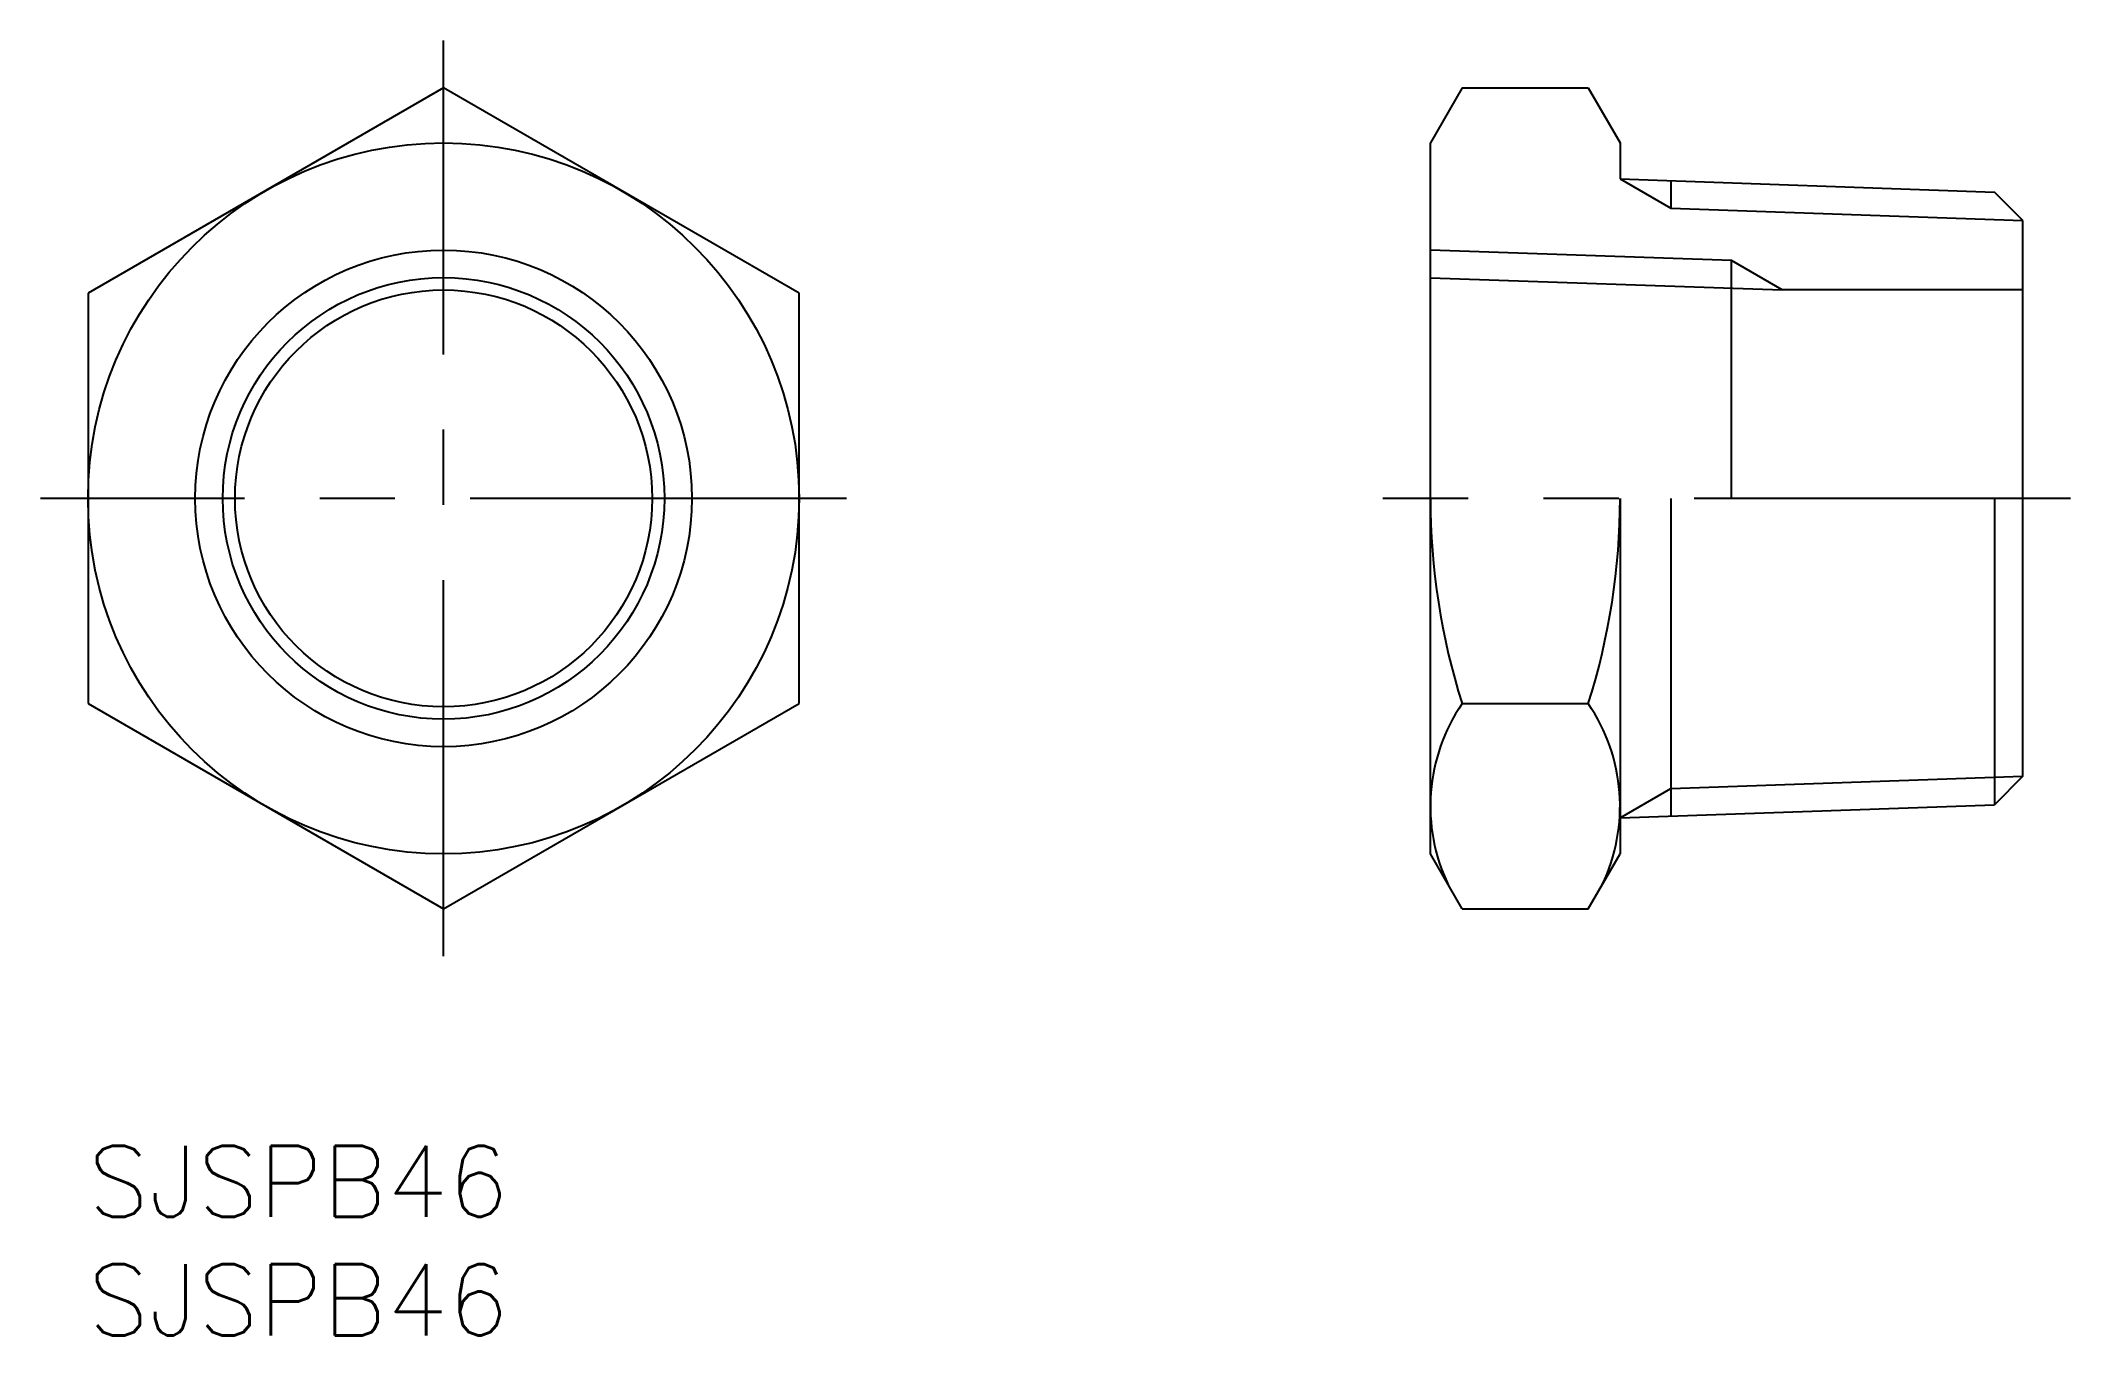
# Model space of a CAD drawing. Extents: x -2 to 83.6, y -8 to 46.6.
import ezdxf

# ---------------------------------------------------------------- set-up
doc = ezdxf.new("R2010")
doc.units = 0
doc.header["$LTSCALE"] = 0.5
doc.linetypes.add('CENTER', pattern=[50.8, 31.75, -6.35, 6.35, -6.35])
for name, color, linetype in [('MSM_CENTER', 1, 'CENTER'), ('MSM_CONTINUOUS', 7, 'CONTINUOUS'), ('MSM_NARROW', 5, 'CONTINUOUS'), ('MSM_PART_NUMBER', 7, 'CONTINUOUS')]:
    doc.layers.add(name, color=color, linetype=linetype)
doc.styles.get("Standard").update_dxf_attribs({"font": 'txt.shx', "height": 3, "bigfont": 'bigfont.shx'})

# ---------------------------------------------------------------- blocks, each defined once
blk = doc.blocks.new('*U1')
at = {"layer": 'MSM_PART_NUMBER'}
blk.add_text('SJSPB46', height=3, dxfattribs=at).set_placement((0, -3))
blk = doc.blocks.new('*U2')
at = {"layer": 'MSM_PART_NUMBER'}
blk.add_text('SJSPB46', height=3, dxfattribs=at).set_placement((0, -8))

msp = doc.modelspace()

# ---------------------------------------------------------------- linework, layer by layer
at = {"layer": 'MSM_CENTER'}
for p, q in [((15, 8), (15, 46.641)), ((32, 27.321), (-2, 27.321)), ((83.631, 27.321), (54.631, 27.321))]:
    msp.add_line(p, q, dxfattribs=at)
at = {"layer": 'MSM_CONTINUOUS'}
for p, q in [((15, 44.641), (0, 35.981)), ((30, 35.981), (15, 44.641)), ((57.971, 44.641), (56.631, 42.321)), ((57.971, 44.641), (63.291, 44.641)), ((63.291, 44.641), (64.631, 42.321)), ((56.631, 12.321), (56.631, 42.321)), ((64.631, 42.321), (64.631, 40.802)), ((64.631, 40.802), (80.427, 40.25)), ((66.773, 40.727), (66.773, 39.565)), ((81.631, 39.046), (80.427, 40.25)), ((81.631, 15.595), (81.631, 39.046)), ((69.331, 27.321), (69.331, 37.355)), ((0, 35.981), (0, 18.66)), ((30, 18.66), (30, 35.981)), ((56.631, 36.636), (71.473, 36.118)), ((81.631, 36.118), (71.473, 36.118)), ((64.631, 27.321), (64.631, 12.321)), ((66.773, 27.321), (66.773, 13.914)), ((80.427, 27.321), (80.427, 14.391)), ((0, 18.66), (15, 10)), ((15, 10), (30, 18.66)), ((57.971, 18.66), (63.291, 18.66)), ((81.631, 15.595), (80.427, 14.391)), ((64.631, 13.839), (80.427, 14.391)), ((57.971, 10), (56.631, 12.321)), ((63.291, 10), (64.631, 12.321)), ((57.971, 10), (63.291, 10))]:
    msp.add_line(p, q, dxfattribs=at)
for radius in [15, 9.316, 8.797]:
    msp.add_circle((15, 27.321), radius, dxfattribs=at)
for centre, radius, start, end in [((85.291, 27.321), 28.66, 180, 197.58795), ((35.971, 27.321), 28.66, 342.41205, 0), ((64.298, 14.33), 7.667, 145.61575, 205.61575), ((56.964, 14.33), 7.667, 334.38425, 34.38425)]:
    msp.add_arc(centre, radius, start, end, dxfattribs=at)
at = {"layer": 'MSM_NARROW'}
for p, q in [((64.631, 40.802), (66.773, 39.565)), ((66.773, 39.565), (81.631, 39.046)), ((69.331, 37.355), (56.631, 37.798)), ((71.473, 36.118), (69.331, 37.355)), ((66.773, 15.076), (81.631, 15.595)), ((64.631, 13.839), (66.773, 15.076))]:
    msp.add_line(p, q, dxfattribs=at)
msp.add_circle((15, 27.321), 10.477, dxfattribs=at)

# ---------------------------------------------------------------- block references
at = {"layer": 'MSM_CONTINUOUS'}
for name in ['*U1', '*U2']:
    msp.add_blockref(name, (0, 0), dxfattribs=at)

doc.saveas('drawing.dxf')
